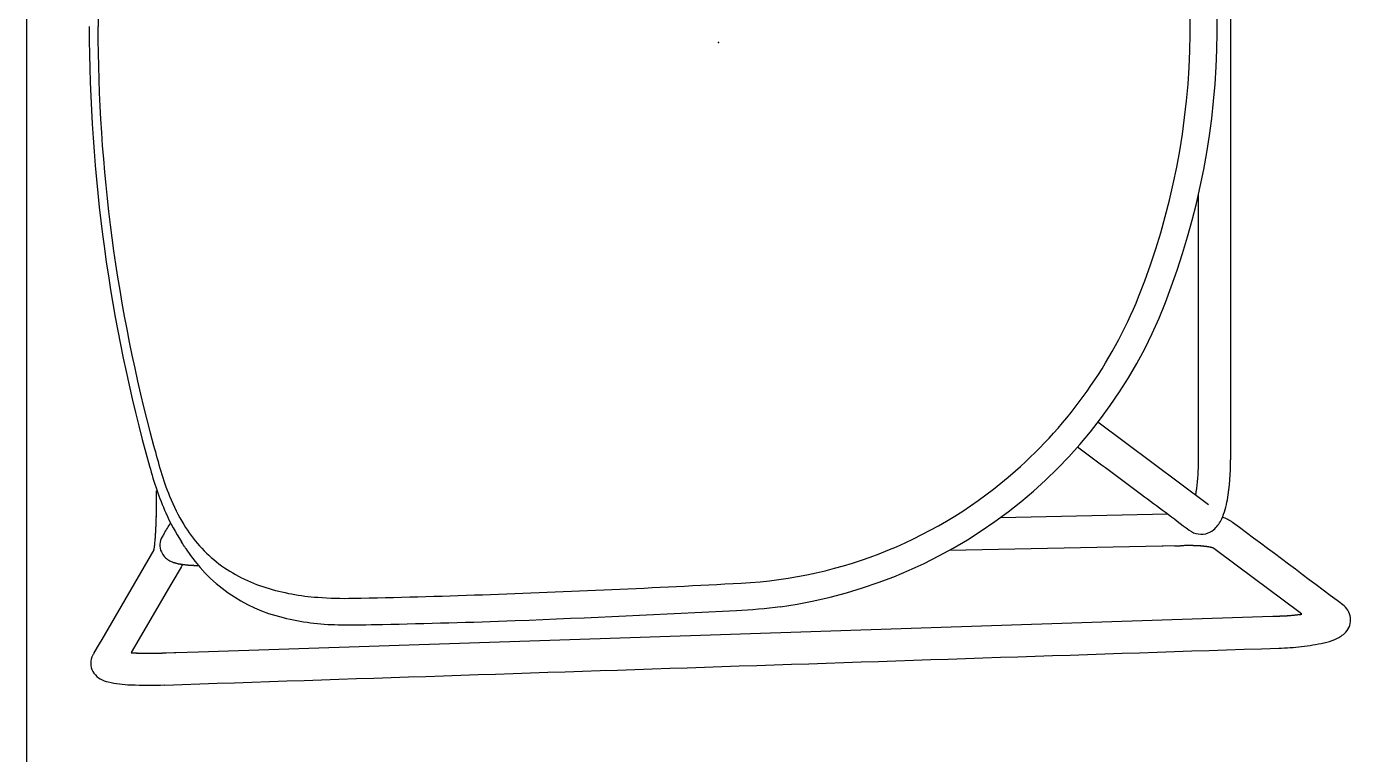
# Model space of a CAD drawing. Header units: inches. Extents: x -2 to 764, y -6 to 562.
# Drawn here: x 493.08 to 512.6, y 455.02 to 465.76 of the extents above; entities that cross this region are included whole.
import ezdxf

# ---------------------------------------------------------------- set-up
doc = ezdxf.new("R2010")
doc.units = ezdxf.units.IN
doc.header["$MEASUREMENT"] = 0
doc.layers.get('0').update_dxf_attribs({"true_color": 0xffffff})
doc.layers.add('SEAT', color=5, linetype='Continuous')
doc.layers.add('TABLE', color=6, linetype='Continuous')

# ---------------------------------------------------------------- blocks, each defined once
blk = doc.blocks.new('UDP1EPS_3696LLNN_0P')
at = {"layer": 'TABLE'}
blk.add_line((47.94, -18), (-47.94, -18), dxfattribs=at)
blk = doc.blocks.new('3AAS38H01_0P')
at = {"layer": 'SEAT'}
for p, q in [((7.669, 8.985), (-8.018, 8.465)), ((8.002, 8.996), (7.669, 8.985)), ((8.025, 8.997), (8.002, 8.996)), ((8.143, 9.001), (8.025, 8.997)), ((8.059, 7.966), (8.659, 8.997)), ((8.18, 9.002), (8.143, 9.001)), ((8.188, 9.002), (8.18, 9.002)), ((8.195, 9.002), (8.188, 9.002)), ((8.202, 9.003), (8.195, 9.002)), ((8.225, 9.003), (8.218, 9.003)), ((8.218, 9.003), (8.218, 9.003)), ((8.225, 9.003), (8.225, 9.003)), ((8.232, 9.004), (8.232, 9.004)), ((8.24, 9.004), (8.239, 9.004)), ((8.239, 9.004), (8.239, 9.004)), ((8.248, 9.004), (8.247, 9.004)), ((8.247, 9.004), (8.247, 9.004)), ((8.255, 9.004), (8.254, 9.004)), ((8.254, 9.004), (8.254, 9.004)), ((8.27, 9.004), (8.27, 9.004)), ((8.292, 9.005), (8.291, 9.005)), ((8.291, 9.005), (8.291, 9.005)), ((8.307, 9.005), (8.306, 9.005)), ((8.306, 9.005), (8.306, 9.005)), ((8.321, 9.005), (8.321, 9.005)), ((8.321, 9.005), (8.321, 9.005)), ((8.328, 9.005), (8.328, 9.005)), ((8.35, 9.006), (8.35, 9.006)), ((8.443, 9.005), (8.443, 9.005)), ((8.458, 9.005), (8.458, 9.005)), ((8.465, 9.005), (8.464, 9.005)), ((8.464, 9.005), (8.464, 9.005)), ((8.471, 9.005), (8.471, 9.005)), ((8.499, 9.004), (8.499, 9.004)), ((8.527, 9.004), (8.526, 9.004)), ((8.526, 9.004), (8.526, 9.004)), ((8.553, 9.003), (8.552, 9.003)), ((8.552, 9.003), (8.552, 9.003)), ((8.56, 9.003), (8.559, 9.003)), ((8.559, 9.003), (8.559, 9.003)), ((8.566, 9.003), (8.566, 9.003)), ((8.566, 9.003), (8.566, 9.003)), ((8.573, 9.002), (8.572, 9.002)), ((8.572, 9.002), (8.572, 9.002)), ((8.579, 9.002), (8.579, 9.002)), ((8.579, 9.002), (8.579, 9.002)), ((8.585, 9.002), (8.585, 9.002)), ((8.592, 9.001), (8.591, 9.001)), ((8.591, 9.001), (8.591, 9.001)), ((8.653, 8.998), (8.653, 8.998)), ((8.659, 8.998), (8.659, 8.998)), ((9.208, 9.001), (9.13, 8.867)), ((9.213, 9.01), (9.213, 9.01)), ((9.224, 9.03), (9.224, 9.03)), ((9.224, 9.029), (9.224, 9.029)), ((9.224, 9.029), (9.224, 9.029)), ((9.224, 9.029), (9.224, 9.029)), ((9.225, 9.032), (9.225, 9.032)), ((9.225, 9.032), (9.225, 9.032)), ((9.225, 9.031), (9.225, 9.031)), ((9.226, 9.033), (9.226, 9.033)), ((9.226, 9.033), (9.226, 9.033)), ((9.227, 9.035), (9.227, 9.035)), ((9.227, 9.035), (9.227, 9.035)), ((9.227, 9.034), (9.227, 9.034)), ((9.227, 9.034), (9.227, 9.034)), ((9.228, 9.036), (9.228, 9.036)), ((9.228, 9.036), (9.228, 9.036)), ((9.23, 9.04), (9.23, 9.04)), ((9.23, 9.04), (9.23, 9.04)), ((9.232, 9.045), (9.232, 9.045)), ((9.232, 9.045), (9.232, 9.045)), ((9.238, 9.058), (9.238, 9.058)), ((9.24, 9.062), (9.24, 9.062)), ((9.091, 8.801), (8.324, 7.482)), ((9.13, 8.867), (9.091, 8.801)), ((-8.601, 8.43), (-8.553, 8.395)), ((-8.589, 8.432), (-8.589, 8.432)), ((-8.582, 8.433), (-8.584, 8.433)), ((-8.584, 8.433), (-8.584, 8.433)), ((-8.575, 8.434), (-8.577, 8.433)), ((-8.577, 8.433), (-8.577, 8.433)), ((-8.569, 8.434), (-8.57, 8.434)), ((-8.57, 8.434), (-8.57, 8.434)), ((-8.563, 8.435), (-8.563, 8.435)), ((-8.553, 8.395), (-7.653, 7.723)), ((-8.548, 8.437), (-8.55, 8.436)), ((-8.55, 8.436), (-8.55, 8.436)), ((-8.542, 8.437), (-8.543, 8.437)), ((-8.543, 8.437), (-8.543, 8.437)), ((-8.535, 8.438), (-8.535, 8.438)), ((-8.528, 8.439), (-8.53, 8.439)), ((-8.53, 8.439), (-8.53, 8.439)), ((-8.521, 8.44), (-8.523, 8.439)), ((-8.523, 8.439), (-8.523, 8.439)), ((-8.514, 8.44), (-8.514, 8.44)), ((-8.507, 8.441), (-8.509, 8.441)), ((-8.509, 8.441), (-8.509, 8.441)), ((-8.5, 8.442), (-8.502, 8.441)), ((-8.502, 8.441), (-8.502, 8.441)), ((-8.486, 8.443), (-8.486, 8.443)), ((-8.458, 8.445), (-8.46, 8.445)), ((-8.46, 8.445), (-8.46, 8.445)), ((-8.451, 8.446), (-8.452, 8.446)), ((-8.452, 8.446), (-8.452, 8.446)), ((-8.422, 8.448), (-8.424, 8.448)), ((-8.424, 8.448), (-8.424, 8.448)), ((-8.415, 8.449), (-8.416, 8.449)), ((-8.416, 8.449), (-8.416, 8.449)), ((-8.407, 8.449), (-8.409, 8.449)), ((-8.409, 8.449), (-8.409, 8.449)), ((-8.386, 8.451), (-8.386, 8.451)), ((-8.378, 8.451), (-8.38, 8.451)), ((-8.38, 8.451), (-8.38, 8.451)), ((-8.364, 8.452), (-8.364, 8.452)), ((-8.356, 8.453), (-8.358, 8.453)), ((-8.358, 8.453), (-8.358, 8.453)), ((-8.342, 8.453), (-8.342, 8.453)), ((-8.32, 8.455), (-8.321, 8.455)), ((-8.321, 8.455), (-8.321, 8.455)), ((-8.314, 8.455), (-8.314, 8.455)), ((-8.297, 8.456), (-8.299, 8.456)), ((-8.299, 8.456), (-8.299, 8.456)), ((-8.283, 8.456), (-8.283, 8.456)), ((-8.196, 8.459), (-8.264, 8.457)), ((-8.264, 8.457), (-8.264, 8.457)), ((-8.174, 8.46), (-8.196, 8.459)), ((-8.018, 8.465), (-8.174, 8.46)), ((7.924, 7.734), (8.059, 7.966)), ((-7.653, 7.723), (-7.301, 7.46)), ((7.667, 7.713), (7.668, 7.713)), ((7.668, 7.713), (7.668, 7.713)), ((7.704, 7.711), (7.704, 7.711)), ((7.716, 7.711), (7.719, 7.711)), ((7.719, 7.711), (7.719, 7.711)), ((7.742, 7.709), (7.745, 7.709)), ((7.745, 7.709), (7.745, 7.709)), ((7.754, 7.709), (7.754, 7.709)), ((7.762, 7.708), (7.762, 7.708)), ((7.773, 7.708), (7.773, 7.708)), ((7.776, 7.707), (7.776, 7.707)), ((7.779, 7.707), (7.779, 7.707)), ((7.781, 7.707), (7.781, 7.707)), ((7.798, 7.706), (7.798, 7.706)), ((7.8, 7.706), (7.8, 7.706)), ((7.803, 7.705), (7.803, 7.705)), ((7.806, 7.705), (7.806, 7.705)), ((7.808, 7.705), (7.808, 7.705)), ((7.819, 7.704), (7.819, 7.704)), ((7.821, 7.704), (7.821, 7.704)), ((7.829, 7.703), (7.829, 7.703)), ((7.832, 7.703), (7.832, 7.703)), ((7.834, 7.703), (7.834, 7.703)), ((7.837, 7.702), (7.837, 7.702)), ((7.842, 7.702), (7.842, 7.702)), ((7.845, 7.702), (7.845, 7.702)), ((7.847, 7.701), (7.847, 7.701)), ((7.86, 7.7), (7.86, 7.7)), ((7.879, 7.698), (7.879, 7.698)), ((7.886, 7.697), (7.886, 7.697)), ((7.889, 7.697), (7.889, 7.697)), ((7.898, 7.695), (7.898, 7.695)), ((7.9, 7.695), (7.9, 7.695)), ((7.902, 7.695), (7.902, 7.695)), ((7.902, 7.695), (7.902, 7.695)), ((7.903, 7.697), (7.903, 7.697)), ((7.903, 7.697), (7.903, 7.697)), ((7.904, 7.7), (7.904, 7.7)), ((7.904, 7.699), (7.904, 7.699)), ((7.905, 7.7), (7.905, 7.7)), ((7.905, 7.694), (7.905, 7.694)), ((7.907, 7.704), (7.907, 7.705)), ((7.907, 7.705), (7.907, 7.705)), ((7.909, 7.694), (7.909, 7.694)), ((7.911, 7.712), (7.912, 7.714)), ((7.912, 7.714), (7.918, 7.724)), ((7.918, 7.724), (7.919, 7.725)), ((7.919, 7.725), (7.923, 7.733)), ((7.921, 7.692), (7.921, 7.692)), ((7.923, 7.733), (7.924, 7.734)), ((7.925, 7.691), (7.925, 7.691)), ((7.927, 7.691), (7.927, 7.691)), ((7.93, 7.691), (7.93, 7.691)), ((7.94, 7.689), (7.94, 7.689)), ((7.949, 7.687), (7.949, 7.687)), ((7.952, 7.687), (7.952, 7.687)), ((7.96, 7.685), (7.96, 7.685)), ((7.975, 7.682), (7.975, 7.682)), ((7.983, 7.68), (7.983, 7.68)), ((7.999, 7.676), (7.999, 7.676)), ((8.002, 7.676), (8.002, 7.676)), ((8.014, 7.672), (8.014, 7.672)), ((8.024, 7.669), (8.024, 7.669)), ((8.026, 7.669), (8.026, 7.669)), ((-7.301, 7.46), (-7.301, 7.46)), ((-7.297, 7.455), (-7.297, 7.455)), ((-7.296, 7.455), (-7.296, 7.455)), ((-7.296, 7.455), (-7.296, 7.455)), ((-7.295, 7.454), (-7.295, 7.454)), ((-7.295, 7.454), (-7.295, 7.454)), ((-7.295, 7.454), (-7.295, 7.454)), ((-7.295, 7.454), (-7.295, 7.454)), ((-7.294, 7.454), (-7.294, 7.454)), ((-7.294, 7.454), (-7.294, 7.454)), ((-7.293, 7.453), (-7.293, 7.453)), ((-7.293, 7.453), (-7.293, 7.453)), ((-7.292, 7.453), (-7.292, 7.453)), ((-7.292, 7.453), (-7.292, 7.453)), ((-7.292, 7.453), (-7.292, 7.453)), ((-7.291, 7.453), (-7.291, 7.453)), ((-7.291, 7.453), (-7.291, 7.453)), ((-7.289, 7.452), (-7.289, 7.452)), ((-7.288, 7.452), (-7.288, 7.452)), ((-7.288, 7.452), (-7.288, 7.452)), ((-7.287, 7.451), (-7.287, 7.451)), ((-7.287, 7.451), (-7.287, 7.451)), ((-7.284, 7.451), (-7.284, 7.451)), ((-7.283, 7.45), (-7.283, 7.45)), ((-7.28, 7.449), (-7.28, 7.449)), ((-7.278, 7.449), (-7.278, 7.449)), ((-7.273, 7.447), (-7.273, 7.447)), ((-7.273, 7.447), (-7.273, 7.447)), ((-7.269, 7.446), (-7.269, 7.446)), ((-7.269, 7.446), (-7.269, 7.446)), ((-7.266, 7.446), (-7.266, 7.446)), ((-7.266, 7.446), (-7.266, 7.446)), ((-7.263, 7.445), (-7.263, 7.445)), ((-7.26, 7.444), (-7.26, 7.444)), ((-7.26, 7.444), (-7.26, 7.444)), ((-7.257, 7.444), (-7.257, 7.444)), ((-7.254, 7.443), (-7.254, 7.443)), ((-7.254, 7.443), (-7.254, 7.443)), ((-7.252, 7.443), (-7.252, 7.443)), ((-7.252, 7.443), (-7.252, 7.443)), ((-7.247, 7.442), (-7.247, 7.442)), ((-7.247, 7.442), (-7.247, 7.442)), ((-7.244, 7.441), (-7.244, 7.441)), ((-7.24, 7.44), (-7.24, 7.44)), ((-7.24, 7.44), (-7.24, 7.44)), ((-7.236, 7.44), (-7.236, 7.44)), ((-7.236, 7.44), (-7.236, 7.44)), ((-7.229, 7.438), (-7.229, 7.438)), ((-7.227, 7.438), (-7.227, 7.438)), ((-7.225, 7.438), (-7.225, 7.438)), ((-7.223, 7.437), (-7.223, 7.437)), ((-7.221, 7.437), (-7.221, 7.437)), ((-7.219, 7.437), (-7.219, 7.437)), ((-7.216, 7.436), (-7.216, 7.436)), ((-7.214, 7.436), (-7.214, 7.436)), ((-7.212, 7.436), (-7.212, 7.436)), ((-7.204, 7.434), (-7.204, 7.434)), ((-7.199, 7.434), (-7.199, 7.434)), ((-7.188, 7.432), (-7.188, 7.432)), ((-7.173, 7.43), (-7.173, 7.43)), ((-7.159, 7.429), (-7.159, 7.429)), ((-7.156, 7.428), (-7.156, 7.428)), ((-7.151, 7.428), (-7.151, 7.428)), ((-7.148, 7.428), (-7.148, 7.428)), ((-7.146, 7.427), (-7.146, 7.427)), ((-7.143, 7.427), (-7.143, 7.427)), ((-7.14, 7.427), (-7.14, 7.427)), ((-7.138, 7.427), (-7.138, 7.427)), ((-7.132, 7.426), (-7.132, 7.426)), ((-7.13, 7.426), (-7.13, 7.426)), ((-7.127, 7.426), (-7.127, 7.426)), ((-7.124, 7.425), (-7.124, 7.425)), ((-7.121, 7.425), (-7.121, 7.425)), ((-7.116, 7.425), (-7.116, 7.425)), ((-7.113, 7.425), (-7.113, 7.425)), ((-7.11, 7.424), (-7.11, 7.424)), ((-7.107, 7.424), (-7.107, 7.424)), ((-7.105, 7.424), (-7.105, 7.424)), ((-7.099, 7.424), (-7.099, 7.424)), ((-7.096, 7.423), (-7.096, 7.423)), ((-7.093, 7.423), (-7.093, 7.423)), ((-7.09, 7.423), (-7.09, 7.423)), ((-7.088, 7.423), (-7.088, 7.423)), ((-7.085, 7.423), (-7.085, 7.423)), ((-7.079, 7.422), (-7.079, 7.422)), ((-7.076, 7.422), (-7.076, 7.422)), ((-7.073, 7.422), (-7.073, 7.422)), ((-7.07, 7.422), (-7.07, 7.422)), ((-7.067, 7.422), (-7.067, 7.422)), ((-7.064, 7.421), (-7.064, 7.421)), ((-7.058, 7.421), (-7.058, 7.421)), ((-7.055, 7.421), (-7.055, 7.421)), ((-7.052, 7.421), (-7.052, 7.421)), ((-7.049, 7.421), (-7.049, 7.421)), ((-7.046, 7.421), (-7.046, 7.421)), ((-7.039, 7.42), (-7.039, 7.42)), ((-7.036, 7.42), (-7.036, 7.42)), ((-7.033, 7.42), (-7.033, 7.42)), ((-7.03, 7.42), (-7.03, 7.42)), ((-7.027, 7.42), (-7.027, 7.42)), ((-7.021, 7.42), (-7.021, 7.42)), ((-7.017, 7.42), (-7.017, 7.42)), ((-7.011, 7.419), (-7.011, 7.419)), ((-7.008, 7.419), (-7.008, 7.419)), ((-6.998, 7.419), (-6.998, 7.419)), ((-6.992, 7.419), (-6.992, 7.419)), ((-6.989, 7.419), (-6.989, 7.419)), ((-6.985, 7.419), (-6.985, 7.419)), ((-6.982, 7.419), (-6.982, 7.419)), ((-6.979, 7.419), (-6.979, 7.419)), ((-6.972, 7.418), (-6.972, 7.418)), ((-6.969, 7.418), (-6.969, 7.418)), ((-6.891, 7.418), (-6.887, 7.418)), ((-6.887, 7.418), (-6.884, 7.418)), ((-6.884, 7.418), (-6.884, 7.418)), ((-6.856, 7.419), (-6.856, 7.419)), ((-6.842, 7.419), (-6.842, 7.419)), ((-6.823, 7.42), (-6.813, 7.42)), ((-6.813, 7.42), (-6.813, 7.42)), ((-6.728, 7.422), (-6.557, 7.425)), ((-6.557, 7.425), (-6.539, 7.425)), ((-6.539, 7.425), (-3.405, 7.49)), ((8.316, 7.426), (8.315, 7.425)), ((8.315, 7.425), (8.315, 7.425)), ((8.315, 7.423), (8.315, 7.421)), ((8.315, 7.421), (8.315, 7.421)), ((8.315, 7.419), (8.315, 7.418)), ((8.316, 7.43), (8.316, 7.429)), ((8.316, 7.429), (8.316, 7.429)), ((8.317, 7.44), (8.317, 7.439)), ((8.317, 7.439), (8.317, 7.439)), ((8.317, 7.437), (8.317, 7.436)), ((8.317, 7.436), (8.317, 7.436)), ((8.318, 7.447), (8.318, 7.447)), ((8.318, 7.446), (8.318, 7.446)), ((8.318, 7.444), (8.318, 7.444)), ((8.318, 7.443), (8.318, 7.443)), ((8.319, 7.453), (8.319, 7.453)), ((8.319, 7.452), (8.319, 7.452)), ((8.319, 7.45), (8.319, 7.45)), ((8.319, 7.449), (8.319, 7.449)), ((8.32, 7.461), (8.32, 7.461)), ((8.32, 7.459), (8.32, 7.459)), ((8.32, 7.458), (8.32, 7.458)), ((8.32, 7.456), (8.32, 7.456)), ((8.32, 7.455), (8.32, 7.455)), ((8.321, 7.467), (8.321, 7.467)), ((8.321, 7.466), (8.321, 7.466)), ((8.321, 7.464), (8.321, 7.464)), ((8.321, 7.464), (8.321, 7.464)), ((8.321, 7.462), (8.321, 7.462)), ((8.322, 7.472), (8.322, 7.472)), ((8.322, 7.471), (8.322, 7.471)), ((8.322, 7.47), (8.322, 7.47)), ((8.322, 7.469), (8.322, 7.469)), ((8.323, 7.478), (8.323, 7.478)), ((8.323, 7.478), (8.323, 7.478)), ((8.323, 7.476), (8.323, 7.476)), ((8.323, 7.476), (8.323, 7.476)), ((8.323, 7.474), (8.323, 7.474)), ((8.323, 7.473), (8.323, 7.473)), ((8.324, 7.483), (8.324, 7.483)), ((8.324, 7.483), (8.324, 7.483)), ((8.324, 7.482), (8.324, 7.482)), ((8.324, 7.48), (8.324, 7.48)), ((8.324, 7.48), (8.324, 7.48)), ((8.325, 7.488), (8.325, 7.488)), ((8.325, 7.488), (8.325, 7.488)), ((8.325, 7.487), (8.325, 7.487)), ((8.325, 7.486), (8.325, 7.486)), ((8.325, 7.485), (8.325, 7.485)), ((8.326, 7.493), (8.326, 7.493)), ((8.326, 7.492), (8.326, 7.492)), ((8.326, 7.492), (8.326, 7.492)), ((8.326, 7.492), (8.326, 7.492)), ((8.326, 7.491), (8.326, 7.491)), ((8.326, 7.491), (8.326, 7.491)), ((8.326, 7.491), (8.326, 7.491)), ((8.326, 7.491), (8.326, 7.491)), ((8.326, 7.49), (8.326, 7.49)), ((8.326, 7.49), (8.326, 7.49)), ((8.326, 7.49), (8.326, 7.49)), ((8.326, 7.49), (8.326, 7.49)), ((8.326, 7.489), (8.326, 7.489)), ((8.327, 7.493), (8.327, 7.493)), ((-6.966, 7.418), (-6.966, 7.418)), ((-6.962, 7.418), (-6.962, 7.418)), ((-6.959, 7.418), (-6.959, 7.418)), ((-6.956, 7.418), (-6.956, 7.418)), ((-6.949, 7.418), (-6.949, 7.418)), ((-6.946, 7.418), (-6.946, 7.418)), ((-6.942, 7.418), (-6.942, 7.418)), ((-6.939, 7.418), (-6.939, 7.418)), ((-6.935, 7.418), (-6.935, 7.418)), ((-6.932, 7.418), (-6.932, 7.418)), ((-6.929, 7.418), (-6.929, 7.418)), ((-6.915, 7.418), (-6.915, 7.418)), ((-6.911, 7.418), (-6.911, 7.418)), ((-6.898, 7.418), (-6.894, 7.418)), ((-6.894, 7.418), (-6.891, 7.418)), ((7.918, 7.363), (7.918, 7.363)), ((8.3, 7.239), (8.299, 7.235)), ((8.299, 7.235), (8.299, 7.233)), ((8.299, 7.233), (8.299, 7.233)), ((8.301, 7.256), (8.3, 7.252)), ((8.3, 7.252), (8.3, 7.25)), ((8.3, 7.25), (8.3, 7.25)), ((8.3, 7.244), (8.3, 7.241)), ((8.3, 7.241), (8.3, 7.239)), ((8.302, 7.27), (8.301, 7.268)), ((8.301, 7.268), (8.301, 7.264)), ((8.301, 7.264), (8.301, 7.262)), ((8.301, 7.262), (8.301, 7.258)), ((8.301, 7.258), (8.301, 7.256)), ((8.302, 7.279), (8.302, 7.279)), ((8.302, 7.273), (8.302, 7.27)), ((8.304, 7.297), (8.303, 7.295)), ((8.303, 7.295), (8.303, 7.292)), ((8.303, 7.292), (8.303, 7.29)), ((8.303, 7.29), (8.303, 7.286)), ((8.303, 7.286), (8.303, 7.284)), ((8.303, 7.284), (8.303, 7.284)), ((8.304, 7.306), (8.304, 7.303)), ((8.304, 7.303), (8.304, 7.301)), ((8.304, 7.301), (8.304, 7.297)), ((8.306, 7.332), (8.306, 7.329)), ((8.306, 7.329), (8.306, 7.329)), ((8.31, 7.371), (8.31, 7.371)), ((8.312, 7.39), (8.311, 7.389)), ((8.311, 7.389), (8.311, 7.389)), ((8.311, 7.386), (8.311, 7.384)), ((8.311, 7.384), (8.311, 7.384)), ((8.311, 7.382), (8.311, 7.38)), ((8.311, 7.38), (8.311, 7.38)), ((8.312, 7.399), (8.312, 7.397)), ((8.312, 7.397), (8.312, 7.397)), ((8.312, 7.395), (8.312, 7.393)), ((8.312, 7.393), (8.312, 7.393)), ((8.313, 7.407), (8.313, 7.406)), ((8.313, 7.406), (8.313, 7.406)), ((8.313, 7.403), (8.313, 7.402)), ((8.313, 7.402), (8.313, 7.402)), ((8.314, 7.415), (8.314, 7.414)), ((8.314, 7.414), (8.314, 7.414)), ((8.314, 7.411), (8.314, 7.41)), ((8.314, 7.41), (8.314, 7.41)), ((8.315, 7.418), (8.315, 7.418)), ((8.291, 7.04), (8.291, 7.037)), ((8.291, 7.037), (8.291, 7.033)), ((8.291, 7.033), (8.291, 7.03)), ((8.291, 7.03), (8.291, 7.026)), ((8.293, 7.085), (8.292, 7.081)), ((8.292, 7.081), (8.292, 7.081)), ((8.292, 7.072), (8.292, 7.072)), ((8.293, 7.106), (8.293, 7.106)), ((8.293, 7.092), (8.293, 7.088)), ((8.293, 7.088), (8.293, 7.085)), ((8.295, 7.139), (8.294, 7.135)), ((8.294, 7.135), (8.294, 7.132)), ((8.294, 7.132), (8.294, 7.125)), ((8.294, 7.125), (8.294, 7.121)), ((8.294, 7.121), (8.294, 7.119)), ((8.294, 7.119), (8.294, 7.115)), ((8.294, 7.115), (8.294, 7.115)), ((8.295, 7.158), (8.295, 7.154)), ((8.295, 7.154), (8.295, 7.152)), ((8.295, 7.152), (8.295, 7.148)), ((8.295, 7.148), (8.295, 7.145)), ((8.295, 7.145), (8.295, 7.141)), ((8.295, 7.141), (8.295, 7.139)), ((8.297, 7.184), (8.296, 7.18)), ((8.296, 7.18), (8.296, 7.18)), ((8.296, 7.171), (8.296, 7.171)), ((8.298, 7.202), (8.297, 7.198)), ((8.297, 7.198), (8.297, 7.196)), ((8.297, 7.196), (8.297, 7.196)), ((8.298, 7.214), (8.298, 7.211)), ((8.298, 7.211), (8.298, 7.208)), ((8.298, 7.208), (8.298, 7.205)), ((8.298, 7.205), (8.298, 7.202)), ((-4.162, 7.002), (-6.62, 6.951)), ((8.287, 6.845), (8.287, 6.842)), ((8.287, 6.842), (8.287, 6.838)), ((8.287, 6.838), (8.287, 6.835)), ((8.287, 6.835), (8.287, 6.83)), ((8.288, 6.919), (8.288, 6.911)), ((8.288, 6.911), (8.288, 6.908)), ((8.288, 6.908), (8.288, 6.908)), ((8.288, 6.897), (8.288, 6.894)), ((8.288, 6.894), (8.288, 6.886)), ((8.288, 6.886), (8.288, 6.882)), ((8.288, 6.882), (8.288, 6.882)), ((8.288, 6.867), (8.288, 6.864)), ((8.288, 6.864), (8.288, 6.86)), ((8.288, 6.86), (8.288, 6.86)), ((8.289, 6.959), (8.289, 6.959)), ((8.289, 6.947), (8.289, 6.947)), ((8.29, 7.012), (8.29, 7.009)), ((8.29, 7.009), (8.29, 7.009)), ((8.29, 6.988), (8.29, 6.983)), ((8.29, 6.983), (8.29, 6.983)), ((8.291, 7.026), (8.291, 7.026)), ((-5.593, 5.595), (-7.223, 6.812)), ((-7.041, 6.638), (-7.041, 6.636)), ((-7.04, 6.644), (-7.04, 6.642)), ((-7.04, 6.642), (-7.04, 6.642)), ((-7.039, 6.649), (-7.039, 6.648)), ((-7.039, 6.648), (-7.039, 6.648)), ((-7.036, 6.666), (-7.036, 6.664)), ((-7.036, 6.664), (-7.036, 6.664)), ((-7.035, 6.671), (-7.035, 6.67)), ((-7.035, 6.67), (-7.035, 6.67)), ((8.287, 6.83), (8.287, 6.827)), ((8.287, 6.827), (8.287, 6.827)), ((8.287, 6.82), (8.287, 6.816)), ((8.287, 6.816), (8.287, 6.813)), ((8.287, 6.813), (8.287, 6.808)), ((8.287, 6.808), (8.287, 6.805)), ((8.287, 6.805), (8.287, 6.805)), ((8.287, 6.786), (8.287, 6.775)), ((8.287, 6.775), (8.287, 6.771)), ((8.287, 6.771), (8.287, 6.761)), ((8.287, 6.761), (8.287, 6.756)), ((8.287, 6.756), (8.287, 6.746)), ((8.287, 6.746), (8.287, 6.742)), ((8.287, 6.742), (8.287, 6.731)), ((8.287, 6.731), (8.287, 6.727)), ((8.287, 6.727), (8.287, 6.716)), ((8.287, 6.716), (8.287, 6.682)), ((8.287, 6.682), (8.287, 6.671)), ((8.287, 6.671), (8.287, 6.61)), ((-7.05, 6.578), (-7.051, 6.577)), ((-7.049, 6.589), (-7.049, 6.589)), ((-7.044, 6.621), (-7.044, 6.621)), ((-7.043, 6.625), (-7.043, 6.625)), ((-7.042, 6.632), (-7.042, 6.632)), ((-7.041, 6.636), (-7.041, 6.636)), ((8.33, 5.942), (8.33, 5.942)), ((9.151, -0.238), (9.151, -0.238))]:
    blk.add_line(p, q, dxfattribs=at)
for centre, radius, start, end in [((81549.22, -2460809.826), 2462169.891, 91.897843382, 91.898225797), ((8.379, 4.103), 5.375, 86.9332, 92.2957), ((8.587, 7.532), 1.941, 77.7591, 87.6598), ((8.936, 9.086), 0.348, 38.2054, 79.6513), ((9.004, 9.154), 0.253, 338.6832, 35.6181), ((8.644, -5.06), 14.069, 91.737, 91.8), ((8.386, 3.556), 5.449, 91.6142, 91.6838), ((8.355, 4.625), 4.38, 91.5164, 91.6135), ((8.363, 4.312), 4.693, 91.423, 91.504), ((8.381, 3.59), 5.416, 91.3437, 91.4142), ((8.397, 2.933), 6.073, 91.1978, 91.3371), ((8.395, 3.037), 5.969, 90.9923, 91.1983), ((8.39, 3.299), 5.707, 90.8444, 90.9851), ((8.389, 3.387), 5.619, 90.6948, 90.837), ((8.388, 3.411), 5.594, 90.6197, 90.687), ((8.388, 3.426), 5.58, 90.3948, 90.6197), ((8.387, 3.671), 5.334, 89.3999, 90.4017), ((8.39, 4.009), 4.996, 89.2221, 89.3915), ((8.391, 4.088), 4.918, 89.1488, 89.2218), ((8.392, 4.145), 4.861, 89.0667, 89.1403), ((8.394, 4.29), 4.716, 88.724, 89.0681), ((8.399, 4.478), 4.528, 88.389, 88.7236), ((8.404, 4.682), 4.324, 88.0361, 88.3799), ((8.409, 4.836), 4.17, 87.9443, 88.0246), ((8.412, 4.896), 4.11, 87.853, 87.934), ((8.415, 4.977), 4.028, 87.7604, 87.8425), ((8.418, 5.056), 3.95, 87.6665, 87.7496), ((8.421, 5.143), 3.863, 87.571, 87.6554), ((8.424, 5.213), 3.792, 87.4742, 87.5711), ((8.44, 5.56), 3.445, 86.4586, 87.4763), ((8.458, 5.846), 3.158, 86.3364, 86.4458), ((1.698, 13.342), 8.674, 329.9666, 330.0375), ((2.935, 12.63), 7.247, 330.0345, 330.2033), ((8.974, 9.171), 0.287, 330.479, 330.6684), ((8.957, 9.181), 0.308, 330.3602, 330.478), ((8.929, 9.197), 0.34, 330.2586, 330.3594), ((8.993, 9.161), 0.266, 330.9645, 331.2928), ((8.996, 9.159), 0.263, 330.9027, 330.9661), ((8.983, 9.166), 0.277, 330.67, 330.9022), ((8.995, 9.16), 0.263, 331.3125, 331.5543), ((9.001, 9.156), 0.257, 331.8447, 332.1035), ((8.998, 9.158), 0.26, 331.5738, 331.8243), ((9.004, 9.155), 0.253, 332.1222, 332.9691), ((9.007, 9.153), 0.25, 332.99, 334.3733), ((9.01, 9.152), 0.247, 334.3949, 337.6978), ((9.01, 9.152), 0.246, 337.7016, 338.5619), ((-8.924, 8.38), 0.452, 110.9903, 132.2522), ((-8.675, 7.766), 1.115, 103.0369, 111.6561), ((-8.32, 6.211), 2.709, 95.8418, 102.934), ((-8.127, 4.552), 4.38, 91.7452, 96.1321), ((-9.046, 8.513), 0.272, 132.027, 229.4523), ((-8.221, 5.455), 3, 97.0303, 97.2725), ((-8.21, 5.362), 3.093, 96.9374, 97.0312), ((-8.203, 5.306), 3.15, 96.8156, 96.9081), ((-8.197, 5.257), 3.199, 96.6949, 96.7864), ((-8.196, 5.243), 3.213, 96.5743, 96.6659), ((-8.196, 5.25), 3.206, 96.3316, 96.5746), ((-8.197, 5.255), 3.201, 96.2085, 96.3017), ((-8.184, 5.135), 3.321, 96.0586, 96.178), ((-8.17, 4.998), 3.459, 95.9739, 96.0585), ((-8.152, 4.826), 3.632, 95.8644, 95.9453), ((-8.161, 4.922), 3.536, 95.7243, 95.8361), ((-8.182, 5.125), 3.332, 95.6324, 95.7245), ((-8.181, 5.114), 3.343, 95.5124, 95.6054), ((-8.149, 4.782), 3.676, 95.2624, 95.4835), ((-8.152, 4.815), 3.644, 94.8474, 95.2664), ((-8.141, 4.692), 3.767, 94.7383, 94.8204), ((-8.135, 4.622), 3.837, 94.3084, 94.712), ((-8.131, 4.566), 3.893, 94.2016, 94.2822), ((-8.129, 4.54), 3.919, 94.0953, 94.1757), ((-8.125, 4.481), 3.978, 93.7544, 94.0693), ((-8.125, 4.474), 3.986, 93.6753, 93.7548), ((-8.123, 4.454), 4.006, 93.4385, 93.6489), ((-8.116, 4.33), 4.13, 93.3635, 93.4393), ((-8.118, 4.375), 4.084, 93.1323, 93.3381), ((-8.116, 4.325), 4.135, 92.8484, 93.1301), ((-8.117, 4.348), 4.112, 92.7468, 92.824), ((-8.122, 4.45), 4.01, 92.5351, 92.7466), ((-8.078, 3.458), 5.002, 92.3404, 92.509), ((-8.189, 6.174), 2.284, 91.8805, 92.3503), ((11.223, -207.28), 215.96, 92.18239, 93.04861), ((7.106, -100.523), 109.124, 91.12861, 92.15717), ((5.439, -9.168), 17.755, 89.4489, 91.5561), ((5.544, 4.933), 3.653, 76.1561, 88.958), ((5.883, 6.204), 2.338, 32.7524, 76.7806), ((311.157, 435.131), 533.688, 233.10764, 233.32818), ((0.065, 1.247), 7.139, 97.8702, 160.7572), ((0.129, 0.049), 8.335, 92.6956, 97.1841), ((11.186, -205.394), 213.676, 92.06652, 93.08996), ((7.883, -118.58), 126.799, 91.12734, 91.98966), ((5.506, 2.911), 5.285, 85.632, 91.2716), ((5.672, 4.787), 3.402, 72.8725, 86.0166), ((6.012, 5.874), 2.263, 53.2306, 72.9892), ((0.011, 1.359), 6.621, 92.9691, 131.504), ((6.086, 6.017), 2.104, 31.2662, 52.5181), ((7.551, 4.208), 3.507, 87.505, 88.1005), ((7.562, 4.459), 3.255, 87.2912, 87.5003), ((7.574, 4.703), 3.011, 86.7955, 87.2388), ((7.582, 4.852), 2.862, 86.5648, 86.7384), ((7.588, 4.947), 2.767, 86.3913, 86.5646), ((7.596, 5.081), 2.632, 86.1483, 86.3919), ((7.599, 5.127), 2.587, 86.0835, 86.1462), ((7.607, 5.243), 2.47, 86.0203, 86.0828), ((7.609, 5.272), 2.441, 85.9543, 86.0208), ((7.614, 5.334), 2.379, 85.5613, 85.9561), ((7.62, 5.411), 2.301, 85.4979, 85.5603), ((7.618, 5.386), 2.326, 85.4272, 85.4979), ((7.621, 5.432), 2.281, 85.3648, 85.427), ((7.624, 5.459), 2.253, 85.2922, 85.365), ((7.63, 5.543), 2.17, 85.0155, 85.2938), ((7.642, 5.671), 2.041, 84.9445, 85.0144), ((7.646, 5.717), 1.994, 84.719, 84.946), ((7.651, 5.779), 1.932, 84.6437, 84.7183), ((7.653, 5.794), 1.918, 84.5647, 84.6437), ((7.655, 5.819), 1.892, 84.4888, 84.5646), ((7.658, 5.851), 1.86, 84.3324, 84.4892), ((7.656, 5.833), 1.878, 84.2512, 84.3315), ((7.662, 5.891), 1.82, 84.1746, 84.2508), ((7.668, 5.945), 1.765, 83.7665, 84.177), ((7.687, 6.122), 1.587, 83.0651, 83.772), ((7.703, 6.252), 1.457, 82.7809, 83.0577), ((7.708, 6.295), 1.413, 82.6761, 82.7801), ((7.714, 6.335), 1.373, 82.2816, 82.6769), ((7.722, 6.401), 1.306, 82.1876, 82.2801), ((7.716, 6.354), 1.354, 82.125, 82.187), ((8.214, 7.522), 0.357, 150.7187, 151.1226), ((7.725, 6.421), 1.286, 81.9825, 82.1244), ((8.239, 7.509), 0.385, 150.4154, 150.7015), ((8.27, 7.491), 0.421, 150.2589, 150.4162), ((8.301, 7.473), 0.456, 150.1732, 150.2596), ((8.868, 7.146), 1.112, 149.8895, 150.1127), ((7.73, 6.451), 1.255, 81.7722, 81.9834), ((11.216, 5.785), 3.825, 149.7569, 149.8703), ((7.741, 6.529), 1.177, 81.2054, 81.7758), ((7.751, 6.594), 1.111, 80.9683, 81.2019), ((7.754, 6.612), 1.093, 80.8626, 80.9677), ((7.758, 6.639), 1.066, 80.7287, 80.8628), ((7.765, 6.682), 1.022, 80.1213, 80.7326), ((7.778, 6.757), 0.946, 79.5867, 80.1202), ((7.784, 6.791), 0.911, 79.4318, 79.5827), ((7.792, 6.834), 0.868, 78.8584, 79.4334), ((7.807, 6.906), 0.795, 77.8007, 78.8643), ((7.823, 6.981), 0.717, 77.1133, 77.7915), ((7.838, 7.047), 0.65, 75.6379, 77.1286), ((7.856, 7.117), 0.578, 75.3739, 75.6303), ((7.859, 7.127), 0.567, 74.1041, 75.3897), ((7.873, 7.179), 0.513, 72.9634, 74.0989), ((7.88, 7.202), 0.489, 72.6408, 72.9595), ((7.884, 7.213), 0.477, 71.603, 72.6413), ((7.922, 7.319), 0.365, 59.7306, 71.9694), ((7.972, 7.404), 0.266, 23.9365, 59.9226), ((-1.321, 15.545), 10.056, 233.5126, 233.5771), ((-7.284, 7.484), 0.032, 246.3565, 247.8384), ((-7.276, 7.503), 0.0523, 247.7164, 248.2233), ((-7.274, 7.51), 0.0597, 248.2173, 248.51), ((-7.271, 7.517), 0.0674, 248.5117, 248.876), ((-7.268, 7.524), 0.0743, 248.8747, 249.1611), ((-7.264, 7.534), 0.0855, 249.1977, 249.4762), ((-7.258, 7.552), 0.104, 249.5235, 250.2461), ((-7.251, 7.571), 0.125, 250.2673, 250.6707), ((-7.248, 7.58), 0.135, 250.7, 250.8265), ((-7.246, 7.584), 0.139, 250.8264, 250.9532), ((-7.242, 7.597), 0.153, 250.9946, 251.7997), ((-7.234, 7.621), 0.178, 251.7934, 252.3283), ((-7.228, 7.639), 0.197, 252.352, 252.5838), ((-7.22, 7.666), 0.224, 252.62, 253.3374), ((-7.212, 7.69), 0.25, 253.3288, 253.5902), ((-7.206, 7.712), 0.273, 253.5963, 254.2897), ((-7.2, 7.735), 0.296, 254.286, 254.7162), ((-7.19, 7.768), 0.331, 254.7254, 255.5942), ((-7.175, 7.829), 0.394, 255.6072, 256.1916), ((-7.164, 7.873), 0.439, 256.2015, 256.5655), ((-7.158, 7.898), 0.465, 256.5813, 256.9347), ((-7.158, 7.899), 0.465, 256.934, 257.3098), ((-7.153, 7.919), 0.487, 257.3298, 257.6818), ((-7.145, 7.955), 0.523, 257.6832, 258.0412), ((-7.136, 8), 0.569, 258.0527, 258.2094), ((-7.123, 8.061), 0.631, 258.2256, 258.6913), ((-7.115, 8.102), 0.673, 258.698, 258.9948), ((-7.116, 8.095), 0.666, 258.9938, 259.3068), ((-7.115, 8.103), 0.674, 259.3218, 259.6214), ((-7.103, 8.166), 0.738, 259.6446, 260.2449), ((-7.092, 8.233), 0.807, 260.2363, 260.3647), ((-7.086, 8.265), 0.839, 260.3654, 260.5158), ((-7.084, 8.281), 0.855, 260.5153, 260.6412), ((-7.079, 8.309), 0.883, 260.6417, 260.786), ((-7.077, 8.323), 0.898, 260.7856, 260.9095), ((-7.073, 8.347), 0.922, 260.9098, 261.0494), ((-7.071, 8.359), 0.935, 261.0491, 261.1714), ((-7.068, 8.378), 0.954, 261.1716, 261.308), ((-7.064, 8.408), 0.984, 261.3097, 261.819), ((-7.058, 8.445), 1.021, 261.818, 262.0694), ((-7.046, 8.534), 1.111, 262.0747, 262.6627), ((-7.03, 8.654), 1.232, 262.6619, 263.3324), ((-7.016, 8.775), 1.354, 263.3341, 263.9692), ((-7.006, 8.868), 1.447, 263.9628, 264.0707), ((-7.004, 8.894), 1.473, 264.0705, 264.2713), ((-7.003, 8.899), 1.478, 264.2713, 264.3657), ((-7.003, 8.899), 1.479, 264.3659, 264.4732), ((-7.001, 8.924), 1.504, 264.4729, 264.5677), ((-7, 8.931), 1.511, 264.568, 264.6729), ((-6.996, 8.975), 1.555, 264.6724, 264.7669), ((-6.989, 9.048), 1.628, 264.7689, 264.9589), ((-6.981, 9.137), 1.717, 264.9588, 265.0504), ((-6.98, 9.156), 1.737, 265.0504, 265.1395), ((-6.978, 9.182), 1.763, 265.1388, 265.2291), ((-6.975, 9.21), 1.79, 265.2295, 265.3159), ((-6.979, 9.17), 1.75, 265.3148, 265.495), ((-6.98, 9.155), 1.735, 265.4947, 265.5916), ((-6.981, 9.136), 1.717, 265.5921, 265.6798), ((-6.98, 9.15), 1.731, 265.6797, 265.7782), ((-6.977, 9.19), 1.77, 265.7782, 265.8644), ((-6.971, 9.272), 1.852, 265.866, 266.0433), ((-6.962, 9.399), 1.98, 266.0435, 266.1282), ((-6.96, 9.441), 2.022, 266.1277, 266.209), ((-6.955, 9.514), 2.096, 266.2095, 266.2889), ((-6.954, 9.526), 2.108, 266.2894, 266.3687), ((-6.955, 9.517), 2.098, 266.3683, 266.4485), ((-6.955, 9.505), 2.087, 266.4487, 266.6114), ((-6.96, 9.419), 2, 266.6125, 266.6934), ((-6.96, 9.433), 2.014, 266.693, 266.7817), ((-6.96, 9.427), 2.009, 266.7821, 266.8619), ((-6.958, 9.46), 2.041, 266.8618, 266.9505), ((-6.955, 9.524), 2.105, 266.9505, 267.0277), ((-6.949, 9.645), 2.226, 267.0292, 267.1858), ((-6.943, 9.753), 2.335, 267.1858, 267.2618), ((-6.943, 9.767), 2.348, 267.2615, 267.3354), ((-6.941, 9.809), 2.391, 267.3358, 267.4096), ((-6.942, 9.783), 2.365, 267.4095, 267.4839), ((-6.943, 9.748), 2.33, 267.4829, 267.6343), ((-6.943, 9.746), 2.328, 267.6344, 267.7122), ((-6.944, 9.742), 2.323, 267.7127, 267.7873), ((-6.942, 9.788), 2.37, 267.7871, 267.8651), ((-6.941, 9.809), 2.391, 267.8653, 267.9375), ((-6.938, 9.901), 2.483, 267.9379, 268.0832), ((-6.935, 9.985), 2.567, 268.083, 268.1565), ((-6.935, 9.969), 2.55, 268.1562, 268.2988), ((-6.935, 9.98), 2.562, 268.2987, 268.3683), ((-6.935, 9.985), 2.566, 268.3687, 268.5848), ((-6.933, 10.078), 2.66, 268.5848, 268.7241), ((-6.931, 10.167), 2.749, 268.7233, 268.7918), ((-6.93, 10.219), 2.801, 268.7914, 268.8576), ((-6.929, 10.253), 2.835, 268.8578, 268.9244), ((-6.929, 10.234), 2.816, 268.9241, 268.9909), ((-6.929, 10.232), 2.814, 268.991, 269.1257), ((-6.93, 10.15), 2.732, 269.1264, 269.1936), ((-6.93, 10.199), 2.781, 269.1937, 269.2642), ((-6.97, 13.482), 6.064, 270.8119, 271.0757), ((-7.033, 16.951), 9.533, 271.0662, 271.1508), ((-7.146, 22.578), 15.162, 271.1513, 271.2219), ((-5.595, -48.005), 55.438, 91.1707, 91.2589), ((4.717, 5.388), 3.76, 33.399, 33.6009), ((6.04, 6.258), 2.178, 32.4111, 33.4569), ((12.74, 10.528), 5.767, 212.547, 213.2807), ((7.986, 7.412), 0.251, 329.9864, 23.4993), ((9.803, 7.241), 1.499, 172.9631, 173.0555), ((9.881, 7.232), 1.577, 173.1057, 173.1953), ((9.619, 7.265), 1.313, 172.5089, 172.7643), ((9.73, 7.251), 1.425, 172.816, 172.9113), ((9.463, 7.285), 1.156, 172.1803, 172.2881), ((9.522, 7.277), 1.215, 172.3461, 172.4511), ((9.338, 7.303), 1.03, 171.8323, 171.9477), ((9.367, 7.299), 1.059, 171.9474, 172.0087), ((9.398, 7.294), 1.09, 172.009, 172.1207), ((9.418, 7.292), 1.11, 172.1202, 172.1802), ((9.222, 7.32), 0.913, 171.4613, 171.5849), ((9.244, 7.316), 0.935, 171.5845, 171.6497), ((9.278, 7.311), 0.969, 171.6498, 171.7693), ((9.306, 7.307), 0.998, 171.769, 171.832), ((9.081, 7.341), 0.77, 170.9922, 171.0635), ((9.11, 7.337), 0.8, 171.064, 171.1969), ((9.136, 7.333), 0.825, 171.1966, 171.2658), ((9.164, 7.328), 0.854, 171.266, 171.3944), ((9.192, 7.324), 0.882, 171.394, 171.4609), ((8.953, 7.362), 0.64, 170.4104, 170.5604), ((8.977, 7.358), 0.665, 170.5598, 170.6361), ((9.005, 7.354), 0.693, 170.6367, 170.7804), ((9.029, 7.35), 0.717, 170.78, 170.8539), ((9.055, 7.345), 0.744, 170.8542, 170.9926), ((8.856, 7.379), 0.542, 169.9298, 170.0933), ((8.879, 7.375), 0.565, 170.0926, 170.1745), ((8.905, 7.37), 0.591, 170.1751, 170.3313), ((8.928, 7.366), 0.614, 170.3308, 170.41), ((8.723, 7.403), 0.407, 169.1278, 169.3152), ((8.744, 7.399), 0.427, 169.3144, 169.4062), ((8.766, 7.395), 0.451, 169.4072, 169.5858), ((8.787, 7.391), 0.472, 169.5851, 169.6734), ((8.811, 7.387), 0.496, 169.6743, 169.8448), ((8.833, 7.383), 0.518, 169.8442, 169.9293), ((8.603, 7.427), 0.284, 168.1018, 168.5333), ((8.647, 7.418), 0.329, 168.5814, 168.7644), ((8.677, 7.412), 0.359, 168.7657, 169.0333), ((8.701, 7.407), 0.385, 169.0312, 169.1268), ((8.491, 7.451), 0.169, 166.9423, 167.3932), ((8.514, 7.446), 0.193, 167.3866, 167.5076), ((8.531, 7.442), 0.211, 167.5094, 167.7519), ((8.549, 7.438), 0.229, 167.7505, 167.8652), ((8.566, 7.435), 0.246, 167.8668, 168.097), ((8.336, 7.49), 0.0101, 163.872, 164.5302), ((8.356, 7.484), 0.0305, 164.5139, 165.4249), ((8.387, 7.476), 0.0629, 165.3571, 165.622), ((8.336, 7.489), 0.00974, 165.5473, 165.7235), ((8.405, 7.472), 0.0813, 165.6602, 165.9759), ((8.385, 7.477), 0.0603, 165.9577, 166.0724), ((8.423, 7.467), 0.1, 166.0603, 166.3065), ((8.418, 7.468), 0.0943, 166.3036, 166.3903), ((8.437, 7.464), 0.114, 166.3869, 166.5261), ((8.445, 7.462), 0.122, 166.5256, 166.5993), ((8.451, 7.46), 0.128, 166.5992, 166.7352), ((8.469, 7.456), 0.147, 166.736, 166.8024), ((8.465, 7.457), 0.143, 166.8038, 166.9362), ((-7.105, 6.94), 0.312, 111.1998, 132.9568), ((-7.115, 6.963), 0.287, 52.3349, 110.9117), ((-6.93, 10.169), 2.75, 269.2645, 269.3314), ((-6.93, 10.198), 2.78, 269.3314, 269.402), ((-6.929, 10.279), 2.861, 269.4018, 269.4672), ((-6.928, 10.393), 2.975, 269.4682, 269.598), ((-6.927, 10.502), 3.084, 269.598, 269.6602), ((-6.927, 10.536), 3.117, 269.66, 269.7227), ((-6.927, 10.592), 3.174, 269.7229, 269.7831), ((-6.927, 10.605), 3.186, 269.7833, 269.8451), ((-6.927, 10.591), 3.173, 269.8448, 269.9055), ((-6.927, 10.559), 3.141, 269.9056, 269.968), ((-6.927, 10.293), 2.875, 269.9647, 270.2356), ((-6.926, 10.108), 2.69, 270.2373, 270.3129), ((-6.927, 10.229), 2.811, 270.3178, 270.5995), ((5.23, 5.621), 3.203, 24.2395, 32.9409), ((71.123, -31.432), 73.878, 148.43699, 148.57526), ((6.479, 8.307), 2.003, 327.7823, 329.3759), ((13.606, 6.923), 5.315, 176.6634, 176.8591), ((13.308, 6.941), 5.017, 176.4604, 176.5272), ((12.578, 6.988), 4.286, 176.0337, 176.1084), ((12.648, 6.983), 4.356, 176.1084, 176.1825), ((11.907, 7.037), 3.613, 175.369, 175.7321), ((11.213, 7.095), 2.916, 174.5508, 175.3242), ((10.765, 7.137), 2.466, 174.3349, 174.5349), ((10.54, 7.159), 2.241, 174.1129, 174.1849), ((10.629, 7.15), 2.33, 174.2248, 174.295), ((10.281, 7.186), 1.98, 173.7602, 173.838), ((10.366, 7.177), 2.066, 173.8808, 173.9565), ((10.449, 7.168), 2.149, 173.9983, 174.0722), ((10.117, 7.205), 1.815, 173.5093, 173.5915), ((10.2, 7.195), 1.898, 173.6365, 173.7163), ((9.957, 7.223), 1.654, 173.2442, 173.3312), ((10.038, 7.214), 1.735, 173.3787, 173.4631), ((-7.305, 7.426), 0.443, 232.0792, 253.7756), ((-6.987, 6.83), 0.473, 134.2804, 155.7719), ((-641.996, -844.498), 1062.388, 53.242706, 53.290197), ((5.512, 5.651), 2.784, 21.9432, 31.5788), ((16.267, 6.804), 7.98, 178.0766, 178.3054), ((16.232, 6.805), 7.944, 178.0084, 178.0768), ((15.385, 6.836), 7.097, 177.7487, 177.8227), ((15.655, 6.826), 7.367, 177.8231, 177.928), ((14.583, 6.872), 6.294, 177.2755, 177.3923), ((14.327, 6.884), 6.038, 177.1928, 177.275), ((14.327, 6.884), 6.038, 177.0361, 177.1545), ((-6.257, 6.527), 1.264, 156.8363, 170.2427), ((4.01, 5.113), 4.524, 14.5189, 23.76), ((19.418, 6.75), 11.131, 179.4353, 179.5108), ((17.619, 6.77), 9.332, 178.9087, 179.0816), ((17.86, 6.766), 9.573, 179.1476, 179.2182), ((17.538, 6.77), 9.251, 179.3046, 179.3959), ((17.265, 6.777), 8.978, 178.6814, 178.8362), ((17.48, 6.772), 9.193, 178.8359, 178.9084), ((16.869, 6.786), 8.582, 178.4013, 178.4951), ((17.018, 6.782), 8.731, 178.513, 178.6527), ((-4.419, 6.204), 3.129, 170.1214, 180.9548), ((-5.426, 6.354), 1.64, 169.8835, 170.0337), ((-5.466, 6.361), 1.599, 169.678, 169.8306), ((-5.544, 6.376), 1.52, 169.0452, 169.6274), ((-5.61, 6.388), 1.453, 168.8249, 168.9868), ((-23115.601, -30949.66), 38630.775, 53.2563597, 53.2581011), ((4.596, 5.265), 3.778, 16.2127, 22.1782), ((14.861, 6.786), 6.574, 179.6362, 179.7006), ((25.469, 6.747), 17.182, 179.8074, 179.8716), ((-4.186, 6.195), 2.89, 172.4035, 180.4634), ((-5.067, 6.296), 2.003, 171.6061, 171.9163), ((-5.195, 6.316), 1.873, 170.6346, 171.614), ((-5.312, 6.335), 1.755, 170.4819, 170.6255), ((-5.351, 6.341), 1.716, 170.2344, 170.4823), ((-5.389, 6.348), 1.677, 170.0859, 170.2339), ((0.145, 1.194), 6.833, 131.4265, 158.0528), ((-16.477, -0.808), 25.709, 15.2218, 16.0985), ((-14.754, -0.228), 24.033, 359.9751, 15.6311), ((-698710.632, -0.744), 698703.084, 359.999536835, 0.00056547), ((7292.829, 5.336), 7299.905, 179.9934422, 180.0072691), ((-14.446, -0.227), 23.597, 359.9722, 15.1542), ((164292.009, 3.402), 164299.085, 179.99964882, 180.00040493), ((3.848, -0.239), 10.804, 158.3459, 200.4463), ((3.854, -0.238), 11.207, 159.975, 201.7049), ((-14.471, -0.247), 23.621, 344.8536, 0.0197)]:
    blk.add_arc(centre, radius, start, end, dxfattribs=at)
blk.add_point((0, 0), dxfattribs=at)

msp = doc.modelspace()

# ---------------------------------------------------------------- block references
for name, p, rotation in [('UDP1EPS_3696LLNN_0P', (475.076, 455.308), 90), ('3AAS38H01_0P', (503.281, 465.521), 180)]:
    msp.add_blockref(name, p, dxfattribs=dict(rotation=rotation))

doc.saveas('drawing.dxf')
